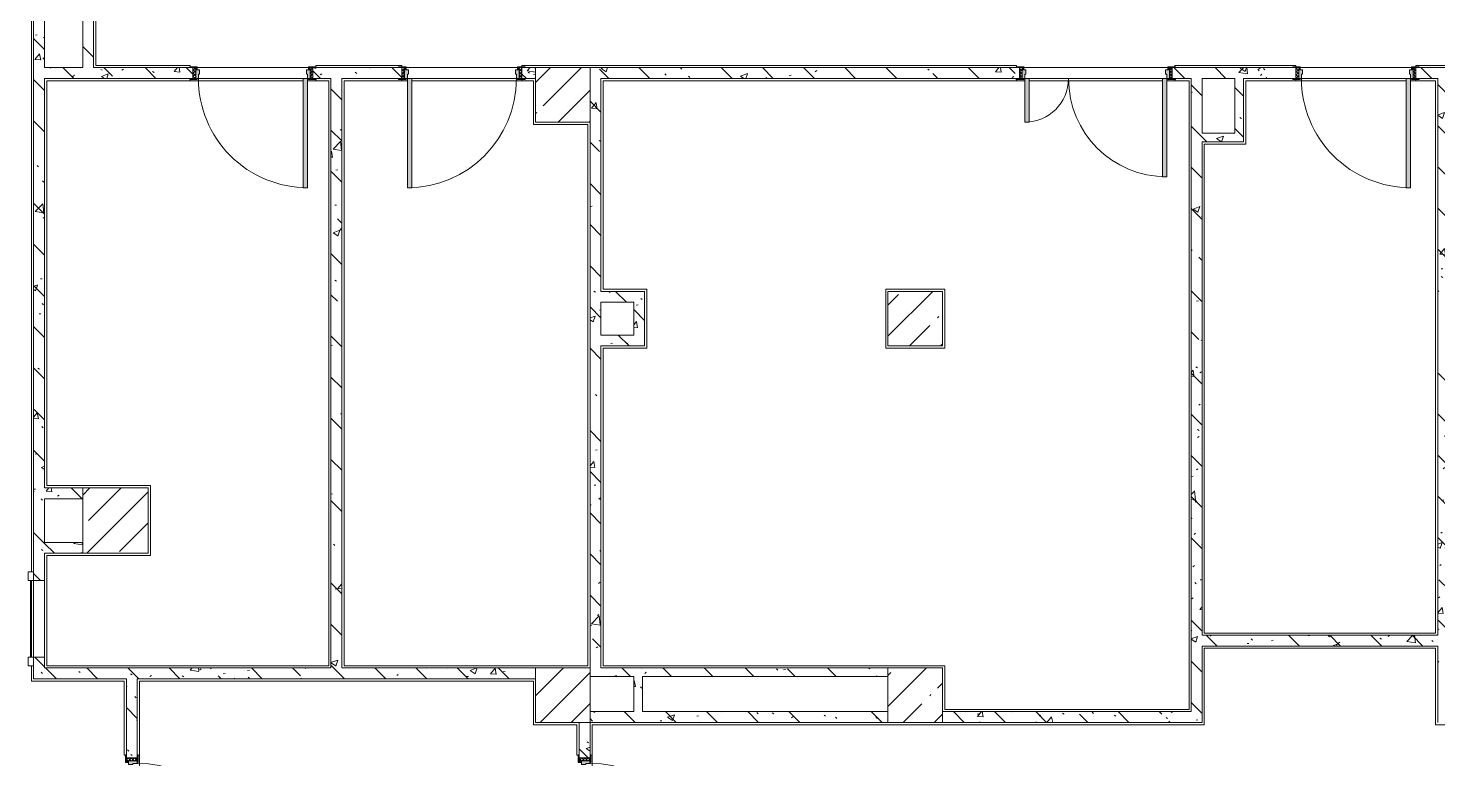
# Model space of a CAD drawing. Header units: millimetres. Extents: x 81425 to 274970, y -8553 to 29000.
# Drawn here: x 213620 to 226540, y 14818 to 21511 of the extents above; entities that cross this region are included whole.
import ezdxf

# ---------------------------------------------------------------- set-up
doc = ezdxf.new("R2010")
doc.units = ezdxf.units.MM
for name, color, linetype, lineweight, true_color in [('A-DOOR-5', 7, 'Continuous', 5, 0xe2e2e2), ('A-DOOR-6', 7, 'Continuous', 5, 0xaaaaaa), ('A-DOOR-FRAM-3', 7, 'Continuous', 5, 0xe2e2e2), ('A-DOOR-FRAM-4', 7, 'Continuous', 5, 0xaaaaaa), ('A-FLOR-2', 7, 'Continuous', 5, 0xaaaaaa), ('I-WALL-5', 7, 'Continuous', 5, 0x787878)]:
    doc.layers.add(name, color=color, linetype=linetype, lineweight=lineweight, true_color=true_color)
doc.layers.add('I-WALL-3', color=7, linetype='Continuous', lineweight=5)
doc.layers.add('S-COLS-1', color=7, linetype='Continuous', lineweight=5)
pattern_1 = [(135, (147960.1, 0), (-377.1708, -377.1708), [533.4, -88.9, 17.78, -88.9]), (135, (147960.1, 376.94), (-377.1708, -377.1708), []), (50, (147960.1, 0), (637.6445, -55.7866), [66.675, -733.425]), (355, (147960.1, 0), (-123.3494, 668.699), [53.34, -586.74]), (100.451, (148013.2, -4.65), (514.299, 612.908), [56.665, -623.315]), (46.184, (147960.1, 177.8), (948.7764, -147.15), [100.012, -1100.137]), (96.636, (148039.1, 165.5), (830.909, 865.997), [84.998, -934.973]), (351.184, (147960.1, 177.8), (830.918, 865.988), [80.01, -880.11]), (21, (148049, 133.35), (530.6506, -357.9283), [66.675, -733.425]), (326, (148049, 133.35), (216.308, 644.6585), [53.34, -586.74]), (71.451, (148093.2, 103.5), (746.9596, 286.7243), [56.665, -623.315]), (37.5, (147960.08, 0), (10.81053, 295.9426), [16.764, -562.864, 16.764, -578.866, -588.962]), (37.5, (147960.08, 0), (10.81053, 295.9426), [-1175.258, 16.764, -572.198]), (7.5, (147960.08, 0), (233.8692, 350.6318), [16.764, -322.834, 16.764, -549.529, -224.472]), (7.5, (147960.08, 0), (233.8692, 350.6318), [-905.891, 16.764, -207.708]), (327.5, (147761.83, 0), (474.5678, -20.0513), [16.764, -205.486, 16.764, -676.656, -920.115]), (327.5, (147761.83, 0), (474.5678, -20.0513), [-915.67, 16.764, -903.351]), (317.5, (147672.93, 0), (518.4522, 88.9934), [16.764, -272.161, 16.764, -443.738, -653.415]), (317.5, (147672.93, 0), (518.4522, 88.9934), [-749.427, 16.764, -636.651])]
pattern_2 = [(135, (1751.41, 114.685), (-14.14214, -14.14214), []), (225, (1751.41, 114.685), (14.14214, -14.14214), [])]
pattern_3 = [(45, (-371.384, 114.685), (-14.1421, 14.1421), []), (135, (-371.384, 114.685), (-14.1421, -14.1421), [])]

# ---------------------------------------------------------------- blocks, each defined once
blk = doc.blocks.new('BSC_Колонна _Прямоугольная - 600х600-V63-1_8_3_птичка')
at = {"layer": 'S-COLS-1'}
h = blk.add_hatch(dxfattribs=at)
h.set_pattern_fill('FP_90', color=256, style=0, pattern_type=2)
h.set_pattern_definition([(45, (-66460, -17000), (-285.1231, 285.1231), []), (45, (-66174.88, -17000), (-285.1231, 285.1231), [504.031, -100.806, 16.764, -84.042])])
h.paths.add_polyline_path([(288, -300), (300, -300), (300, 300), (-300, 300), (-300, -300)])
for p, q in [((300, 300), (-300, 300)), ((-300, 300), (-300, -300)), ((300, -300), (300, 300)), ((-300, -300), (300, -300))]:
    blk.add_line(p, q, dxfattribs=at)
blk = doc.blocks.new('110_Дверь_СКБ_2Ст - Д-10а_п__ СОШ_Дв_1450x2100h_Горячий цех 2-32185694-1_8_3_птичка')
at = {"layer": 'A-DOOR-5'}
for points in [[(-638, 950), (-638, 50), (-598, 50), (-598, 950)], [(622, 450), (622, 50), (662, 50), (662, 450)]]:
    blk.add_hatch(color=256, dxfattribs=at).paths.add_polyline_path(points)
h = blk.add_hatch(color=256, dxfattribs=at)
h.paths.add_polyline_path([(-663, 50), (-663, -30), (-628, -30), (-628, 10), (-638, 10), (-638, 50), (-648, 50)])
h.paths.add_polyline_path([(662, 50), (662, 10), (652, 10), (652, -30), (687, -30), (687, 50), (672, 50)])
at = {"layer": 'A-DOOR-6'}
h = blk.add_hatch(dxfattribs=at)
h.set_pattern_fill('FP_117', color=256, style=0, pattern_type=2)
h.set_pattern_definition([(135, (1601.41, 114.685), (-14.14214, -14.14214), []), (225, (1601.41, 114.685), (14.14214, -14.14214), [])])
h.paths.add_polyline_path([(712, 50), (687, 50), (687, -50), (712, -50)])
at = {"layer": 'A-DOOR-FRAM-3'}
for points in [[(-688, 58), (-718, 58), (-718, 50), (-648, 50), (-648, 58), (-667, 58)], [(742, 58), (672, 58), (672, 50), (742, 50)], [(-663, -50), (-718, -50), (-718, -58), (-648, -58), (-648, -50)], [(-663, -30), (-663, -50), (-648, -50), (-648, -30)], [(672, -30), (672, -50), (687, -50), (687, -30)], [(672, -50), (672, -58), (742, -58), (737, -50), (687, -50)]]:
    blk.add_hatch(color=256, dxfattribs=at).paths.add_polyline_path(points)
at = {"layer": 'A-DOOR-FRAM-4'}
h = blk.add_hatch(dxfattribs=at)
h.set_pattern_fill('FP_118', color=256, style=0, pattern_type=2)
h.set_pattern_definition([(45, (-521.384, 114.685), (-14.1421, 14.1421), []), (135, (-521.384, 114.685), (-14.1421, -14.1421), [])])
h.paths.add_polyline_path([(-688, 50), (-688, -50), (-663, -50), (-663, 50)])
at = {"layer": 'A-DOOR-6'}
for p, q in [((-638, 950), (-638, 50)), ((-598, 950), (-638, 950)), ((-598, 50), (-598, 950)), ((662, 450), (622, 450)), ((622, 450), (622, 50)), ((662, 50), (662, 450)), ((-638, 50), (-598, 50)), ((622, 50), (662, 50))]:
    blk.add_line(p, q, dxfattribs=at)
for centre, radius, start, end in [((-638, 50), 900, 0, 90), ((662, 50), 400, 90, 180)]:
    blk.add_arc(centre, radius, start, end, dxfattribs=at)
at = {"layer": 'A-DOOR-FRAM-4'}
for p, q in [((-648, 58), (-718, 58)), ((-718, 58), (-718, 50)), ((-718, 50), (-648, 50)), ((-663, 50), (-688, 50)), ((-688, 50), (-688, -50)), ((-638, 50), (-663, 50)), ((-663, 50), (-663, -30)), ((-663, -50), (-663, 50)), ((-648, 50), (-648, 58)), ((-638, 10), (-638, 50)), ((-628, 10), (-638, 10)), ((-628, -30), (-628, 10)), ((662, 10), (652, 10)), ((652, 10), (652, -30)), ((662, 50), (662, 10)), ((687, 50), (662, 50)), ((742, 58), (672, 58)), ((672, 58), (672, 50)), ((672, 50), (742, 50)), ((687, -30), (687, 50)), ((712, 50), (687, 50)), ((687, 50), (687, -50)), ((712, -50), (712, 50)), ((742, 50), (742, 58)), ((-648, -50), (-718, -50)), ((-718, -50), (-718, -58)), ((-718, -58), (-648, -58)), ((-688, -50), (-663, -50)), ((-663, -30), (-628, -30)), ((-648, -30), (-663, -30)), ((-663, -30), (-663, -50)), ((-663, -50), (-648, -50)), ((-648, -50), (-648, -30)), ((-648, -58), (-648, -50)), ((652, -30), (687, -30)), ((687, -30), (672, -30)), ((672, -30), (672, -50)), ((672, -50), (687, -50)), ((742, -50), (672, -50)), ((672, -50), (672, -58)), ((672, -58), (742, -58)), ((687, -50), (687, -30)), ((687, -50), (712, -50)), ((742, -58), (742, -50))]:
    blk.add_line(p, q, dxfattribs=at)
blk = doc.blocks.new('110_Дверь_СКБ_1Ст_Внутренняя1 - Д-11 1100x2100h_кладовые _все__ коридор _между помещениями блока столовой__ моечные _все_-32089444-1_8_3_птичка')
at = {"layer": 'A-DOOR-5'}
h = blk.add_hatch(color=256, dxfattribs=at)
h.paths.add_polyline_path([(502.5, -30), (537.5, -30), (537.5, 50), (512.5, 50), (512.5, 10), (502.5, 10), (502.5, -6)])
h.paths.add_polyline_path([(-477.5, -30), (-477.5, 10), (-487.5, 10), (-487.5, 50), (-512.5, 50), (-512.5, -30), (-487.5, -30)])
at = {"layer": 'A-DOOR-6'}
h = blk.add_hatch(dxfattribs=at)
h.set_pattern_fill('FP_97', color=256, style=0, pattern_type=2)
h.set_pattern_definition(pattern_2)
h.paths.add_polyline_path([(562.5, -50), (562.5, 50), (537.5, 50), (537.5, -50)])
at = {"layer": 'A-DOOR-FRAM-3'}
for points in [[(512.5, 50), (512.5, 1050), (472.5, 1050), (472.5, 50)], [(-512.5, 50), (-497.5, 50), (-497.5, 58), (-567.5, 58), (-567.5, 50), (-537.5, 50)], [(592.5, 50), (592.5, 58), (522.5, 58), (522.5, 50), (562.5, 50)], [(-567.5, -58), (-497.5, -58), (-497.5, -50), (-567.5, -50)], [(-497.5, -50), (-497.5, -30), (-512.5, -30), (-512.5, -50)], [(522.5, -50), (537.5, -50), (537.5, -30), (522.5, -30)], [(592.5, -58), (592.5, -50), (522.5, -50), (522.5, -58), (562.5, -58)]]:
    blk.add_hatch(color=256, dxfattribs=at).paths.add_polyline_path(points)
at = {"layer": 'A-DOOR-FRAM-4'}
h = blk.add_hatch(dxfattribs=at)
h.set_pattern_fill('FP_98', color=256, style=0, pattern_type=2)
h.set_pattern_definition(pattern_3)
h.paths.add_polyline_path([(-537.5, -50), (-512.5, -50), (-512.5, 50), (-537.5, 50)])
at = {"layer": 'A-DOOR-6'}
for p, q in [((512.5, 1050), (472.5, 1050)), ((472.5, 1050), (472.5, 50)), ((512.5, 50), (512.5, 1050)), ((472.5, 50), (512.5, 50))]:
    blk.add_line(p, q, dxfattribs=at)
blk.add_arc((512.5, 50), 1000, 90, 180, dxfattribs=at)
at = {"layer": 'A-DOOR-FRAM-4'}
for p, q in [((-497.5, 58), (-567.5, 58)), ((-567.5, 58), (-567.5, 50)), ((-567.5, 50), (-497.5, 50)), ((-512.5, 50), (-537.5, 50)), ((-537.5, 50), (-537.5, -50)), ((-487.5, 50), (-512.5, 50)), ((-512.5, 50), (-512.5, -30)), ((-512.5, -50), (-512.5, 50)), ((-497.5, 50), (-512.5, 50)), ((-512.5, 50), (-512.5, 49)), ((-512.5, 49), (-497.5, 49)), ((-497.5, 50), (-497.5, 58)), ((-497.5, 49), (-497.5, 50)), ((-487.5, 10), (-487.5, 50)), ((-477.5, 10), (-487.5, 10)), ((-477.5, -30), (-477.5, 10)), ((512.5, 10), (502.5, 10)), ((502.5, 10), (502.5, -30)), ((512.5, 50), (512.5, 10)), ((537.5, 50), (512.5, 50)), ((592.5, 58), (522.5, 58)), ((522.5, 58), (522.5, 50)), ((537.5, 50), (522.5, 50)), ((522.5, 50), (522.5, 49)), ((522.5, 50), (592.5, 50)), ((522.5, 49), (537.5, 49)), ((537.5, -30), (537.5, 50)), ((562.5, 50), (537.5, 50)), ((537.5, 50), (537.5, -50)), ((537.5, 49), (537.5, 50)), ((562.5, -50), (562.5, 50)), ((592.5, 50), (592.5, 58)), ((-497.5, -50), (-567.5, -50)), ((-567.5, -50), (-567.5, -58)), ((-567.5, -58), (-497.5, -58)), ((-537.5, -50), (-512.5, -50)), ((-512.5, -30), (-477.5, -30)), ((-497.5, -30), (-512.5, -30)), ((-512.5, -30), (-512.5, -50)), ((-512.5, -50), (-497.5, -50)), ((-497.5, -50), (-497.5, -30)), ((-497.5, -58), (-497.5, -50)), ((502.5, -30), (537.5, -30)), ((537.5, -30), (522.5, -30)), ((522.5, -30), (522.5, -50)), ((522.5, -50), (537.5, -50)), ((592.5, -50), (522.5, -50)), ((522.5, -50), (522.5, -58)), ((522.5, -58), (592.5, -58)), ((537.5, -50), (537.5, -30)), ((537.5, -50), (562.5, -50)), ((592.5, -58), (592.5, -50))]:
    blk.add_line(p, q, dxfattribs=at)
blk = doc.blocks.new('110_Дверь_СКБ_1Ст_Внутренняя1 - Д-11п 1100x2100h_кладовые _все__ коридор _между помещениями блока столовой__ моечные _все_ 2-V86-1_8_3_птичка')
at = {"layer": 'A-DOOR-5'}
h = blk.add_hatch(color=256, dxfattribs=at)
h.paths.add_polyline_path([(512.5, 50), (512.5, 10), (502.5, 10), (502.5, -30), (537.5, -30), (537.5, 50), (522.5, 50)])
h.paths.add_polyline_path([(-497.5, 50), (-512.5, 50), (-512.5, -30), (-477.5, -30), (-477.5, 10), (-487.5, 10), (-487.5, 50)])
at = {"layer": 'A-DOOR-6'}
h = blk.add_hatch(dxfattribs=at)
h.set_pattern_fill('FP_97', color=256, style=0, pattern_type=2)
h.set_pattern_definition(pattern_2)
h.paths.add_polyline_path([(537.5, 50), (537.5, -50), (562.5, -50), (562.5, 50)])
at = {"layer": 'A-DOOR-FRAM-3'}
for points in [[(-487.5, 1050), (-487.5, 50), (-447.5, 50), (-447.5, 1050)], [(-537.5, 58), (-567.5, 58), (-567.5, 50), (-497.5, 50), (-497.5, 58), (-517.5, 58)], [(592.5, 58), (522.5, 58), (522.5, 50), (592.5, 50)], [(-537.5, -50), (-567.5, -50), (-567.5, -58), (-497.5, -58), (-497.5, -50), (-513.9, -50)], [(-512.5, -30), (-512.5, -50), (-497.5, -50), (-497.5, -30)], [(537.5, -30), (522.5, -30), (522.5, -50), (537.5, -50)], [(562.5, -50), (522.5, -55.2), (522.5, -58), (592.5, -58), (592.5, -50)]]:
    blk.add_hatch(color=256, dxfattribs=at).paths.add_polyline_path(points)
at = {"layer": 'A-DOOR-FRAM-4'}
h = blk.add_hatch(dxfattribs=at)
h.set_pattern_fill('FP_98', color=256, style=0, pattern_type=2)
h.set_pattern_definition(pattern_3)
h.paths.add_polyline_path([(-512.5, 50), (-537.5, 50), (-537.5, -50), (-512.5, -48.8)])
at = {"layer": 'A-DOOR-6'}
for p, q in [((-487.5, 1050), (-487.5, 50)), ((-447.5, 1050), (-487.5, 1050)), ((-447.5, 50), (-447.5, 1050)), ((-487.5, 50), (-447.5, 50))]:
    blk.add_line(p, q, dxfattribs=at)
blk.add_arc((-487.5, 50), 1000, 360, 90, dxfattribs=at)
at = {"layer": 'A-DOOR-FRAM-4'}
for p, q in [((-497.5, 58), (-567.5, 58)), ((-567.5, 58), (-567.5, 50)), ((-567.5, 50), (-497.5, 50)), ((-512.5, 50), (-537.5, 50)), ((-537.5, 50), (-537.5, -50)), ((-487.5, 50), (-512.5, 50)), ((-512.5, 50), (-512.5, -30)), ((-512.5, -50), (-512.5, 50)), ((-497.5, 50), (-512.5, 50)), ((-512.5, 50), (-512.5, 49)), ((-512.5, 49), (-497.5, 49)), ((-497.5, 50), (-497.5, 58)), ((-497.5, 49), (-497.5, 50)), ((-487.5, 10), (-487.5, 50)), ((-477.5, 10), (-487.5, 10)), ((-477.5, -30), (-477.5, 10)), ((512.5, 10), (502.5, 10)), ((502.5, 10), (502.5, -30)), ((512.5, 50), (512.5, 10)), ((537.5, 50), (512.5, 50)), ((592.5, 58), (522.5, 58)), ((522.5, 58), (522.5, 50)), ((537.5, 50), (522.5, 50)), ((522.5, 50), (522.5, 49)), ((522.5, 50), (592.5, 50)), ((522.5, 49), (537.5, 49)), ((537.5, -30), (537.5, 50)), ((562.5, 50), (537.5, 50)), ((537.5, 50), (537.5, -50)), ((537.5, 49), (537.5, 50)), ((562.5, -50), (562.5, 50)), ((592.5, 50), (592.5, 58)), ((-497.5, -50), (-567.5, -50)), ((-567.5, -50), (-567.5, -58)), ((-567.5, -58), (-497.5, -58)), ((-537.5, -50), (-512.5, -50)), ((-512.5, -30), (-477.5, -30)), ((-497.5, -30), (-512.5, -30)), ((-512.5, -30), (-512.5, -50)), ((-512.5, -50), (-497.5, -50)), ((-497.5, -50), (-497.5, -30)), ((-497.5, -58), (-497.5, -50)), ((502.5, -30), (537.5, -30)), ((537.5, -30), (522.5, -30)), ((522.5, -30), (522.5, -50)), ((522.5, -50), (537.5, -50)), ((592.5, -50), (522.5, -50)), ((522.5, -50), (522.5, -58)), ((522.5, -58), (592.5, -58)), ((537.5, -50), (537.5, -30)), ((537.5, -50), (562.5, -50)), ((592.5, -58), (592.5, -50))]:
    blk.add_line(p, q, dxfattribs=at)
blk = doc.blocks.new('110_Дверь_СКБ_1Ст_Внутренняя1 - Д-11п 1100x2100h_кладовые _все__ коридор _между помещениями блока столовой__ моечные _все_ 2-V115-1_8_3_птичка')
at = {"layer": 'A-DOOR-5'}
h = blk.add_hatch(color=256, dxfattribs=at)
h.paths.add_polyline_path([(512.5, 50), (512.5, 10), (502.5, 10), (502.5, -30), (537.5, -30), (537.5, 50), (522.5, 50)])
h.paths.add_polyline_path([(-497.5, 50), (-512.5, 50), (-512.5, -30), (-477.5, -30), (-477.5, 10), (-487.5, 10), (-487.5, 50)])
at = {"layer": 'A-DOOR-6'}
h = blk.add_hatch(dxfattribs=at)
h.set_pattern_fill('FP_97', color=256, style=0, pattern_type=2)
h.set_pattern_definition(pattern_2)
h.paths.add_polyline_path([(537.5, 50), (537.5, -50), (562.5, -50), (558.5, 50)])
at = {"layer": 'A-DOOR-FRAM-3'}
for points in [[(-477.5, 1050), (-487.5, 1050), (-487.5, 50), (-447.5, 50), (-447.5, 1050)], [(-517.5, 58), (-567.5, 58), (-562.5, 50), (-497.5, 50), (-497.5, 58), (-512.5, 58)], [(592.5, 58), (522.5, 58), (522.5, 50), (592.5, 50)], [(-567.5, -50), (-562.5, -58), (-497.5, -58), (-497.5, -50), (-562.5, -50)], [(-512.5, -30), (-512.5, -50), (-497.5, -50), (-497.5, -30)], [(537.5, -30), (522.5, -30), (522.5, -50), (537.5, -50)], [(562.5, -50), (522.5, -50), (522.5, -58), (592.5, -58), (587.5, -50), (582.7, -50)]]:
    blk.add_hatch(color=256, dxfattribs=at).paths.add_polyline_path(points)
at = {"layer": 'A-DOOR-FRAM-4'}
h = blk.add_hatch(dxfattribs=at)
h.set_pattern_fill('FP_98', color=256, style=0, pattern_type=2)
h.set_pattern_definition(pattern_3)
h.paths.add_polyline_path([(-512.5, 50), (-537.5, 50), (-537.5, -50), (-512.5, -50)])
at = {"layer": 'A-DOOR-6'}
for p, q in [((-487.5, 1050), (-487.5, 50)), ((-447.5, 1050), (-487.5, 1050)), ((-447.5, 50), (-447.5, 1050)), ((-487.5, 50), (-447.5, 50))]:
    blk.add_line(p, q, dxfattribs=at)
blk.add_arc((-487.5, 50), 1000, 360, 90, dxfattribs=at)
at = {"layer": 'A-DOOR-FRAM-4'}
for p, q in [((-497.5, 58), (-567.5, 58)), ((-567.5, 58), (-567.5, 50)), ((-567.5, 50), (-497.5, 50)), ((-512.5, 50), (-537.5, 50)), ((-537.5, 50), (-537.5, -50)), ((-487.5, 50), (-512.5, 50)), ((-512.5, 50), (-512.5, -30)), ((-512.5, -50), (-512.5, 50)), ((-497.5, 50), (-512.5, 50)), ((-512.5, 50), (-512.5, 49)), ((-512.5, 49), (-497.5, 49)), ((-497.5, 50), (-497.5, 58)), ((-497.5, 49), (-497.5, 50)), ((-487.5, 10), (-487.5, 50)), ((-477.5, 10), (-487.5, 10)), ((-477.5, -30), (-477.5, 10)), ((512.5, 10), (502.5, 10)), ((502.5, 10), (502.5, -30)), ((512.5, 50), (512.5, 10)), ((537.5, 50), (512.5, 50)), ((592.5, 58), (522.5, 58)), ((522.5, 58), (522.5, 50)), ((537.5, 50), (522.5, 50)), ((522.5, 50), (522.5, 49)), ((522.5, 50), (592.5, 50)), ((522.5, 49), (537.5, 49)), ((537.5, -30), (537.5, 50)), ((562.5, 50), (537.5, 50)), ((537.5, 50), (537.5, -50)), ((537.5, 49), (537.5, 50)), ((562.5, -50), (562.5, 50)), ((592.5, 50), (592.5, 58)), ((-497.5, -50), (-567.5, -50)), ((-567.5, -50), (-567.5, -58)), ((-567.5, -58), (-497.5, -58)), ((-537.5, -50), (-512.5, -50)), ((-512.5, -30), (-477.5, -30)), ((-497.5, -30), (-512.5, -30)), ((-512.5, -30), (-512.5, -50)), ((-512.5, -50), (-497.5, -50)), ((-497.5, -50), (-497.5, -30)), ((-497.5, -58), (-497.5, -50)), ((502.5, -30), (537.5, -30)), ((537.5, -30), (522.5, -30)), ((522.5, -30), (522.5, -50)), ((522.5, -50), (537.5, -50)), ((592.5, -50), (522.5, -50)), ((522.5, -50), (522.5, -58)), ((522.5, -58), (592.5, -58)), ((537.5, -50), (537.5, -30)), ((537.5, -50), (562.5, -50)), ((592.5, -58), (592.5, -50))]:
    blk.add_line(p, q, dxfattribs=at)
blk = doc.blocks.new('BSC_Колонна _Прямоугольная - 500х500-V123-1_8_3_птичка')
at = {"layer": 'S-COLS-1'}
h = blk.add_hatch(dxfattribs=at)
h.set_pattern_fill('FP_143', color=256, style=0, pattern_type=2)
h.set_pattern_definition([(45, (-70560, -15400), (-285.1231, 285.1231), []), (45, (-70274.88, -15400), (-285.1231, 285.1231), [504.031, -100.806, 16.764, -84.042])])
h.paths.add_polyline_path([(-250, -250), (250, -250), (250, 250), (-250, 250), (-250, 130)])
for p, q in [((250, 250), (-250, 250)), ((-250, 250), (-250, -250)), ((250, -250), (250, 250)), ((-250, -250), (250, -250))]:
    blk.add_line(p, q, dxfattribs=at)
blk = doc.blocks.new('BSC_Колонна _Прямоугольная - 500х500-V124-1_8_3_птичка')
at = {"layer": 'S-COLS-1'}
h = blk.add_hatch(dxfattribs=at)
h.set_pattern_fill('FP_144', color=256, style=0, pattern_type=2)
h.set_pattern_definition([(45, (-73790, -15400), (-285.1231, 285.1231), []), (45, (-73504.88, -15400), (-285.1231, 285.1231), [504.031, -100.806, 16.764, -84.042])])
h.paths.add_polyline_path([(250, -250), (250, 250), (-250, 250), (-250, -250)])
for p, q in [((250, 250), (-250, 250)), ((-250, 250), (-250, -250)), ((250, -250), (250, 250)), ((-250, -250), (250, -250))]:
    blk.add_line(p, q, dxfattribs=at)
blk = doc.blocks.new('BSC_Колонна _Прямоугольная - 500х500-V140-1_8_3_птичка')
at = {"layer": 'S-COLS-1'}
h = blk.add_hatch(dxfattribs=at)
h.set_pattern_fill('FP_157', color=256, style=0, pattern_type=2)
h.set_pattern_definition([(45, (-70560, -20900), (-285.1231, 285.1231), []), (45, (-70274.88, -20900), (-285.1231, 285.1231), [504.031, -100.806, 16.764, -84.042])])
h.paths.add_polyline_path([(-250, -250), (250, -250), (250, 250), (-250, 250), (-250, 130)])
for p, q in [((250, 250), (-250, 250)), ((-250, 250), (-250, -250)), ((250, -250), (250, 250)), ((-250, -250), (250, -250))]:
    blk.add_line(p, q, dxfattribs=at)
blk = doc.blocks.new('BSC_Колонна _Прямоугольная - 500х500-V142-1_8_3_птичка')
at = {"layer": 'S-COLS-1'}
h = blk.add_hatch(dxfattribs=at)
h.set_pattern_fill('FP_158', color=256, style=0, pattern_type=2)
h.set_pattern_definition([(45, (-73790, -18850), (-285.1231, 285.1231), []), (45, (-73504.88, -18850), (-285.1231, 285.1231), [504.031, -100.806, 16.764, -84.042])])
h.paths.add_polyline_path([(250, -250), (247, 250), (-250, 250), (-250, -250)])
for p, q in [((250, 250), (-250, 250)), ((-250, 250), (-250, -250)), ((250, -250), (250, 250)), ((-250, -250), (250, -250))]:
    blk.add_line(p, q, dxfattribs=at)
blk = doc.blocks.new('Штора противопожарная_Рен - ШТ_700х700-22567375-1_8_3_птичка')
at = {"layer": 'A-DOOR-6'}
for p, q in [((-430, 100), (-350, 100)), ((-430, 50), (-430, 100)), ((-350, 50), (-430, 50)), ((-350, 100), (-350, 50)), ((-350, 78), (350, 78)), ((-350, 73), (-350, 78)), ((350, 73), (-350, 73)), ((350, 100), (430, 100)), ((350, 50), (350, 100)), ((350, 78), (350, 73)), ((430, 50), (350, 50)), ((430, 100), (430, 50))]:
    blk.add_line(p, q, dxfattribs=at)
blk = doc.blocks.new('110_Дверь_СКБ_1Ст_Внутренняя1 - Д-12 EIW 1100x2100h_кладовые _все__ коридор _между помещениями блока столовой__ моечные _все_-32933558-1_8_3_птичка')
at = {"layer": 'A-DOOR-5'}
h = blk.add_hatch(color=256, dxfattribs=at)
h.paths.add_polyline_path([(537.5, -30), (537.5, 50), (512.5, 50), (512.5, 10), (502.5, 10), (502.5, -30), (512.5, -30)])
h.paths.add_polyline_path([(-477.5, -6), (-477.5, 10), (-487.5, 10), (-487.5, 50), (-512.5, 50), (-512.5, -30), (-477.5, -30)])
at = {"layer": 'A-DOOR-6'}
h = blk.add_hatch(dxfattribs=at)
h.set_pattern_fill('FP_97', color=256, style=0, pattern_type=2)
h.set_pattern_definition(pattern_2)
h.paths.add_polyline_path([(562.5, 50), (537.5, 50), (537.5, -50), (562.5, -50)])
at = {"layer": 'A-DOOR-FRAM-3'}
for points in [[(512.5, 863.5), (512.5, 1050), (472.5, 1050), (472.5, 50), (512.5, 50), (512.5, 685.8)], [(-497.5, 58), (-567.5, 58), (-562.5, 50), (-497.5, 50)], [(592.5, 58), (522.5, 58), (522.5, 50), (592.5, 50)], [(-497.5, -58), (-497.5, -50), (-567.5, -50), (-562.5, -58), (-512.5, -58)], [(-497.5, -30), (-512.5, -30), (-512.5, -50), (-497.5, -50)], [(537.5, -30), (522.5, -30), (522.5, -50), (537.5, -50)], [(592.5, -58), (587.5, -50), (522.5, -50), (522.5, -58), (587.5, -58)]]:
    blk.add_hatch(color=256, dxfattribs=at).paths.add_polyline_path(points)
at = {"layer": 'A-DOOR-FRAM-4'}
h = blk.add_hatch(dxfattribs=at)
h.set_pattern_fill('FP_98', color=256, style=0, pattern_type=2)
h.set_pattern_definition(pattern_3)
h.paths.add_polyline_path([(-512.5, 50), (-537.5, 50), (-537.5, -50), (-512.5, -50)])
at = {"layer": 'A-DOOR-6'}
for p, q in [((512.5, 1050), (472.5, 1050)), ((472.5, 1050), (472.5, 50)), ((512.5, 50), (512.5, 1050)), ((472.5, 50), (512.5, 50))]:
    blk.add_line(p, q, dxfattribs=at)
blk.add_arc((512.5, 50), 1000, 90, 180, dxfattribs=at)
at = {"layer": 'A-DOOR-FRAM-4'}
for p, q in [((-497.5, 58), (-567.5, 58)), ((-567.5, 58), (-567.5, 50)), ((-567.5, 50), (-497.5, 50)), ((-512.5, 50), (-537.5, 50)), ((-537.5, 50), (-537.5, -50)), ((-487.5, 50), (-512.5, 50)), ((-512.5, 50), (-512.5, -30)), ((-512.5, -50), (-512.5, 50)), ((-497.5, 50), (-512.5, 50)), ((-512.5, 50), (-512.5, 49)), ((-512.5, 49), (-497.5, 49)), ((-497.5, 50), (-497.5, 58)), ((-497.5, 49), (-497.5, 50)), ((-487.5, 10), (-487.5, 50)), ((-477.5, 10), (-487.5, 10)), ((-477.5, -30), (-477.5, 10)), ((512.5, 10), (502.5, 10)), ((502.5, 10), (502.5, -30)), ((512.5, 50), (512.5, 10)), ((537.5, 50), (512.5, 50)), ((592.5, 58), (522.5, 58)), ((522.5, 58), (522.5, 50)), ((537.5, 50), (522.5, 50)), ((522.5, 50), (522.5, 49)), ((522.5, 50), (592.5, 50)), ((522.5, 49), (537.5, 49)), ((537.5, -30), (537.5, 50)), ((562.5, 50), (537.5, 50)), ((537.5, 50), (537.5, -50)), ((537.5, 49), (537.5, 50)), ((562.5, -50), (562.5, 50)), ((592.5, 50), (592.5, 58)), ((-497.5, -50), (-567.5, -50)), ((-567.5, -50), (-567.5, -58)), ((-567.5, -58), (-497.5, -58)), ((-537.5, -50), (-512.5, -50)), ((-512.5, -30), (-477.5, -30)), ((-497.5, -30), (-512.5, -30)), ((-512.5, -30), (-512.5, -50)), ((-512.5, -50), (-497.5, -50)), ((-497.5, -50), (-497.5, -30)), ((-497.5, -58), (-497.5, -50)), ((502.5, -30), (537.5, -30)), ((537.5, -30), (522.5, -30)), ((522.5, -30), (522.5, -50)), ((522.5, -50), (537.5, -50)), ((592.5, -50), (522.5, -50)), ((522.5, -50), (522.5, -58)), ((522.5, -58), (592.5, -58)), ((537.5, -50), (537.5, -30)), ((537.5, -50), (562.5, -50)), ((592.5, -58), (592.5, -50))]:
    blk.add_line(p, q, dxfattribs=at)
blk = doc.blocks.new('110_Дверь_СКБ_1Ст_Внутренняя1 - Д-11 1100x2100h_кладовые _все__ коридор _между помещениями блока столовой__ моечные _все_-V189-1_8_3_птичка')
at = {"layer": 'A-DOOR-5'}
h = blk.add_hatch(color=256, dxfattribs=at)
h.paths.add_polyline_path([(537, 50), (512, 50), (512, 10), (502, 10), (502, -30), (537, -30)])
h.paths.add_polyline_path([(-498, 50), (-513, 50), (-513, -30), (-478, -30), (-478, 10), (-488, 10), (-488, 50)])
at = {"layer": 'A-DOOR-6'}
h = blk.add_hatch(dxfattribs=at)
h.set_pattern_fill('FP_97', color=256, style=0, pattern_type=2)
h.set_pattern_definition(pattern_2)
h.paths.add_polyline_path([(537, 50), (537, -50), (562, -50), (562, 50)])
at = {"layer": 'A-DOOR-FRAM-3'}
for points in [[(512, 1050), (472, 1050), (472, 50), (512, 50), (512, 908)], [(-538, 58), (-568, 58), (-562, 50), (-498, 50), (-498, 58), (-535, 58)], [(537, 58), (522, 58), (522, 50), (592, 50), (592, 58), (543, 58)], [(-498, -50), (-568, -50), (-562, -58), (-498, -56)], [(-498, -30), (-513, -30), (-513, -50), (-498, -50)], [(522, -30), (522, -50), (537, -50), (537, -30)], [(562, -50), (522, -50), (522, -58), (592, -58), (592, -50)]]:
    blk.add_hatch(color=256, dxfattribs=at).paths.add_polyline_path(points)
at = {"layer": 'A-DOOR-FRAM-4'}
h = blk.add_hatch(dxfattribs=at)
h.set_pattern_fill('FP_98', color=256, style=0, pattern_type=2)
h.set_pattern_definition(pattern_3)
h.paths.add_polyline_path([(-513, 50), (-538, 50), (-537, -50), (-513, -50)])
at = {"layer": 'A-DOOR-6'}
for p, q in [((472, 1050), (472, 50)), ((512, 1050), (472, 1050)), ((512, 50), (512, 1050)), ((472, 50), (512, 50))]:
    blk.add_line(p, q, dxfattribs=at)
blk.add_arc((512, 50), 1000, 90, 180, dxfattribs=at)
at = {"layer": 'A-DOOR-FRAM-4'}
for p, q in [((-498, 58), (-568, 58)), ((-568, 58), (-568, 50)), ((-568, 50), (-498, 50)), ((-513, 50), (-538, 50)), ((-538, 50), (-538, -50)), ((-488, 50), (-513, 50)), ((-513, 50), (-513, -30)), ((-513, -50), (-513, 50)), ((-498, 50), (-513, 50)), ((-513, 50), (-513, 49)), ((-513, 49), (-498, 49)), ((-498, 50), (-498, 58)), ((-498, 49), (-498, 50)), ((-488, 10), (-488, 50)), ((-478, 10), (-488, 10)), ((-478, -30), (-478, 10)), ((512, 10), (502, 10)), ((502, 10), (502, -30)), ((512, 50), (512, 10)), ((537, 50), (512, 50)), ((592, 58), (522, 58)), ((522, 58), (522, 50)), ((537, 50), (522, 50)), ((522, 50), (522, 49)), ((522, 50), (592, 50)), ((522, 49), (537, 49)), ((537, -30), (537, 50)), ((562, 50), (537, 50)), ((537, 50), (537, -50)), ((537, 49), (537, 50)), ((562, -50), (562, 50)), ((592, 50), (592, 58)), ((-498, -50), (-568, -50)), ((-568, -50), (-568, -58)), ((-568, -58), (-498, -58)), ((-538, -50), (-513, -50)), ((-513, -30), (-478, -30)), ((-498, -30), (-513, -30)), ((-513, -30), (-513, -50)), ((-513, -50), (-498, -50)), ((-498, -50), (-498, -30)), ((-498, -58), (-498, -50)), ((502, -30), (537, -30)), ((537, -30), (522, -30)), ((522, -30), (522, -50)), ((522, -50), (537, -50)), ((592, -50), (522, -50)), ((522, -50), (522, -58)), ((522, -58), (592, -58)), ((537, -50), (537, -30)), ((537, -50), (562, -50)), ((592, -58), (592, -50))]:
    blk.add_line(p, q, dxfattribs=at)

msp = doc.modelspace()

# ---------------------------------------------------------------- hatches: boundary and pattern name
at = {"layer": 'I-WALL-5'}
h = msp.add_hatch(dxfattribs=at)
h.set_pattern_fill('FP_92', color=256, style=0, pattern_type=2)
h.set_pattern_definition(pattern_1)
h.paths.add_polyline_path([(213680.7, 15550), (213770.1, 15550), (213770.1, 15750), (213670.1, 15750), (213670.1, 15550)])
h.paths.add_polyline_path([(213670.1, 16450), (213770.1, 16450), (213770.1, 22800), (213670.1, 22800), (213670.1, 16530)])
h = msp.add_hatch(dxfattribs=at)
h.set_pattern_fill('FP_92', color=256, style=0, pattern_type=2)
h.set_pattern_definition(pattern_1)
h.paths.add_polyline_path([(214220.1, 21150), (214220.1, 22700), (214120.1, 22700), (214120.1, 21150)])
h = msp.add_hatch(dxfattribs=at)
h.set_pattern_fill('FP_92', color=256, style=0, pattern_type=2)
h.set_pattern_definition(pattern_1)
h.paths.add_polyline_path([(214740.1, 21050), (215130.1, 21050), (215130.1, 21150), (213770.1, 21150), (213770.1, 21050), (214240.1, 21050)])
h = msp.add_hatch(dxfattribs=at)
h.set_pattern_fill('FP_92', color=256, style=0, pattern_type=2)
h.set_pattern_definition(pattern_1)
h.paths.add_polyline_path([(217015.1, 21050), (217045.1, 21050), (217045.1, 21150), (216230.1, 21150), (216230.1, 21050), (216515.1, 21050)])
h.paths.add_polyline_path([(225239.9, 21050), (225239.9, 21150), (224104.9, 21150), (224104.9, 21050), (225209.9, 21050)])
h.paths.add_polyline_path([(226519.9, 21050), (226539.9, 21050), (226539.9, 21150), (226339.9, 21150), (226339.9, 21050), (226421.7, 21050)])
h.paths.add_polyline_path([(218770.1, 21050), (222704.9, 21050), (222704.9, 21150), (218770.1, 21150), (218770.1, 21063.8)])
h.paths.add_polyline_path([(218270.1, 21050), (218270.1, 21150), (218145.1, 21150), (218145.1, 21050), (218250.1, 21050)])
h = msp.add_hatch(dxfattribs=at)
h.set_pattern_fill('FP_92', color=256, style=0, pattern_type=2)
h.set_pattern_definition(pattern_1)
h.paths.add_polyline_path([(226539.9, 15150), (226540.1, 15150.8), (226540.1, 15650), (226639.9, 15650), (226639.9, 18600), (226540.1, 18600), (226540.1, 19100), (226639.9, 19100), (226639.9, 21150), (226539.9, 21150), (226539.9, 15325.4)])
h = msp.add_hatch(dxfattribs=at)
h.set_pattern_fill('FP_92', color=256, style=0, pattern_type=2)
h.set_pattern_definition(pattern_1)
h.paths.add_polyline_path([(216495.1, 15650), (216495.1, 21050), (216395.1, 21050), (216395.1, 15650), (216407.5, 15650)])
h = msp.add_hatch(dxfattribs=at)
h.set_pattern_fill('FP_92', color=256, style=0, pattern_type=2)
h.set_pattern_definition(pattern_1)
h.paths.add_polyline_path([(218870.1, 15570), (218870.1, 21050), (218770.1, 21050), (218770.1, 15570), (218790.1, 15570)])
h = msp.add_hatch(dxfattribs=at)
h.set_pattern_fill('FP_92', color=256, style=0, pattern_type=2)
h.set_pattern_definition(pattern_1)
h.paths.add_polyline_path([(224379.9, 15150), (224379.9, 21050), (224279.9, 21047.1), (224279.9, 15150)])
h = msp.add_hatch(dxfattribs=at)
h.set_pattern_fill('FP_92', color=256, style=0, pattern_type=2)
h.set_pattern_definition(pattern_1)
h.paths.add_polyline_path([(224679.6, 20550), (224759.6, 20550), (224759.6, 21050), (224679.6, 21050), (224679.6, 21030)])
h = msp.add_hatch(dxfattribs=at)
h.set_pattern_fill('FP_92', color=256, style=0, pattern_type=2)
h.set_pattern_definition(pattern_1)
h.paths.add_polyline_path([(224759.6, 20470), (224759.6, 20550), (224379.9, 20550), (224379.9, 20470), (224679.6, 20470)])
h = msp.add_hatch(dxfattribs=at)
h.set_pattern_fill('FP_92', color=256, style=0, pattern_type=2)
h.set_pattern_definition(pattern_1)
h.paths.add_polyline_path([(219170.1, 19000), (219170.1, 19100), (218870.1, 19100), (218875.2, 19000), (218890.1, 19000)])
h = msp.add_hatch(dxfattribs=at)
h.set_pattern_fill('FP_92', color=256, style=0, pattern_type=2)
h.set_pattern_definition(pattern_1)
h.paths.add_polyline_path([(219270.1, 18700), (219270.1, 19100), (219170.1, 19100), (219170.1, 18700)])
h = msp.add_hatch(dxfattribs=at)
h.set_pattern_fill('FP_92', color=256, style=0, pattern_type=2)
h.set_pattern_definition(pattern_1)
h.paths.add_polyline_path([(219270.1, 18600), (219270.1, 18700), (218870.1, 18700), (218874.3, 18600), (218890.1, 18600)])
h = msp.add_hatch(dxfattribs=at)
h.set_pattern_fill('FP_92', color=256, style=0, pattern_type=2)
h.set_pattern_definition(pattern_1)
h.paths.add_polyline_path([(213770.1, 17200), (214120.1, 17200), (214120.1, 17300), (213770.1, 17300), (213770.1, 17290)])
h = msp.add_hatch(dxfattribs=at)
h.set_pattern_fill('FP_92', color=256, style=0, pattern_type=2)
h.set_pattern_definition(pattern_1)
h.paths.add_polyline_path([(214120.1, 16700), (214120.1, 16800), (213770.1, 16800), (213770.1, 16700), (213790.1, 16700)])
h = msp.add_hatch(dxfattribs=at)
h.set_pattern_fill('FP_92', color=256, style=0, pattern_type=2)
h.set_pattern_definition(pattern_1)
h.paths.add_polyline_path([(226537.5, 15850), (226539.9, 15850), (226539.9, 15950), (224379.9, 15950), (224379.9, 15850), (226520.1, 15850)])
h = msp.add_hatch(dxfattribs=at)
h.set_pattern_fill('FP_92', color=256, style=0, pattern_type=2)
h.set_pattern_definition(pattern_1)
h.paths.add_polyline_path([(213770.1, 15550), (216495.1, 15550), (216495.1, 15650), (213770.1, 15650), (213770.1, 15593.2)])
h = msp.add_hatch(dxfattribs=at)
h.set_pattern_fill('FP_92', color=256, style=0, pattern_type=2)
h.set_pattern_definition(pattern_1)
h.paths.add_polyline_path([(216495.1, 15550), (218270.1, 15550), (218270.1, 15650), (216495.1, 15650), (216495.1, 15593.2)])
h = msp.add_hatch(dxfattribs=at)
h.set_pattern_fill('FP_92', color=256, style=0, pattern_type=2)
h.set_pattern_definition(pattern_1)
h.paths.add_polyline_path([(219362.4, 15570), (221500.1, 15570), (221500.1, 15650), (218870.1, 15650), (218870.1, 15570), (219309, 15570)])
h = msp.add_hatch(dxfattribs=at)
h.set_pattern_fill('FP_92', color=256, style=0, pattern_type=2)
h.set_pattern_definition(pattern_1)
h.paths.add_polyline_path([(214620.1, 13600), (214620.1, 13725), (214520.1, 13725), (214520.1, 13600)])
h.paths.add_polyline_path([(214520.1, 14825), (214620.1, 14825), (214620.1, 15550), (214520.1, 15550), (214520.1, 14850)])
h = msp.add_hatch(dxfattribs=at)
h.set_pattern_fill('FP_92', color=256, style=0, pattern_type=2)
h.set_pattern_definition(pattern_1)
h.paths.add_polyline_path([(219170.1, 15250), (219250.1, 15250), (219250.1, 15570), (219170.1, 15567.2), (219170.1, 15428.6)])
h = msp.add_hatch(dxfattribs=at)
h.set_pattern_fill('FP_92', color=256, style=0, pattern_type=2)
h.set_pattern_definition(pattern_1)
h.paths.add_polyline_path([(224259.9, 15150), (224279.9, 15150), (224279.9, 15250), (222000.1, 15250), (222000.1, 15150), (223123.8, 15150)])
h.paths.add_polyline_path([(218790.1, 15150), (221500.1, 15150), (221500.1, 15250), (218770.1, 15250), (218770.1, 15150)])
h = msp.add_hatch(dxfattribs=at)
h.set_pattern_fill('FP_92', color=256, style=0, pattern_type=2)
h.set_pattern_definition(pattern_1)
h.paths.add_polyline_path([(218715.8, 13600), (218770.1, 13600), (218770.1, 13725), (218670.1, 13725), (218670.1, 13600), (218690.1, 13600)])
h.paths.add_polyline_path([(218770.1, 14825), (218770.1, 15150), (218670.1, 15150), (218670.1, 14825)])

# ---------------------------------------------------------------- linework, layer by layer
at = {"layer": 'A-FLOR-2'}
for p, q in [((213650.1, 16530), (213650.1, 22820)), ((214240.1, 22680), (214240.1, 21170)), ((214240.1, 21170), (215105.1, 21170)), ((215105.1, 21170), (215105.1, 21158)), ((216255.1, 21158), (216255.1, 21170)), ((216255.1, 21170), (217045.1, 21170)), ((217045.1, 21170), (217045.1, 21158)), ((218145.1, 21158), (218145.1, 21170)), ((218145.1, 21170), (222679.9, 21170)), ((222679.9, 21170), (222679.9, 21158)), ((224128.9, 21158), (224128.9, 21170)), ((224128.9, 21170), (225239.9, 21170)), ((225239.9, 21170), (225239.9, 21158)), ((226339.9, 21158), (226339.9, 21170)), ((226339.9, 21170), (226659.9, 21170)), ((216140.1, 21030), (213790.1, 21030)), ((213790.1, 21030), (213790.1, 17320)), ((215105.1, 21042), (215105.1, 21030)), ((216375.1, 21030), (216180.1, 21030)), ((216255.1, 21030), (216255.1, 21042)), ((216375.1, 15670), (216375.1, 21030)), ((217095.1, 21030), (216515.1, 21030)), ((216515.1, 21030), (216515.1, 15670)), ((217045.1, 21042), (217045.1, 21030)), ((218250.1, 21030), (217135.1, 21030)), ((218145.1, 21030), (218145.1, 21042)), ((218250.1, 20630), (218250.1, 21030)), ((222754.9, 21030), (218890.1, 21030)), ((218890.1, 21030), (218890.1, 19120)), ((222679.9, 21042), (222679.9, 21030)), ((222794.9, 21030), (224014.9, 21030)), ((224259.9, 21030), (224054.9, 21030)), ((224128.9, 21030), (224128.9, 21042)), ((224259.9, 15270), (224259.9, 21030)), ((226249.9, 21030), (224779.6, 21030)), ((224779.6, 21030), (224779.6, 20450)), ((225239.9, 21042), (225239.9, 21030)), ((226519.9, 21030), (226289.9, 21030)), ((226339.9, 21030), (226339.9, 21042)), ((226519.9, 15970), (226519.9, 21030)), ((218750.1, 20630), (218250.1, 20630)), ((218750.1, 15670), (218750.1, 20630)), ((224779.6, 20450), (224399.9, 20450)), ((224399.9, 20450), (224399.9, 15970)), ((218890.1, 19120), (219290.1, 19120)), ((219290.1, 19120), (219290.1, 18580)), ((221480.1, 18580), (221480.1, 19120)), ((221480.1, 19120), (222020.1, 19120)), ((222020.1, 19120), (222020.1, 18580)), ((219290.1, 18580), (218890.1, 18580)), ((218890.1, 18580), (218890.1, 15670)), ((222020.1, 18580), (221480.1, 18580)), ((213790.1, 17320), (214740.1, 17320)), ((214740.1, 17320), (214740.1, 16680)), ((214740.1, 16680), (213790.1, 16680)), ((213790.1, 16680), (213790.1, 15670)), ((213650.1, 15750), (213650.1, 16450)), ((224399.9, 15970), (226519.9, 15970)), ((226520.1, 15830), (224399.9, 15830)), ((224399.9, 15830), (224399.9, 15130)), ((226520.1, 15130), (226520.1, 15830)), ((213650.1, 15530), (213650.1, 15670)), ((213790.1, 15670), (216375.1, 15670)), ((216515.1, 15670), (218750.1, 15670)), ((218890.1, 15670), (222020.1, 15670)), ((222020.1, 15670), (222020.1, 15270)), ((214500.1, 15530), (213650.1, 15530)), ((214500.1, 14850), (214500.1, 15530)), ((218250.1, 15530), (214640.1, 15530)), ((214640.1, 15530), (214640.1, 13815)), ((218250.1, 15130), (218250.1, 15530)), ((222020.1, 15270), (224259.9, 15270)), ((218650.1, 15130), (218250.1, 15130)), ((218650.1, 14850), (218650.1, 15130)), ((224399.9, 15130), (218790.1, 15130)), ((218790.1, 15130), (218790.1, 13815)), ((227060.1, 15130), (226520.1, 15130)), ((214512.1, 14850), (214500.1, 14850)), ((214640.1, 14850), (214628.1, 14850)), ((218662.1, 14850), (218650.1, 14850)), ((218790.1, 14850), (218778.1, 14850))]:
    msp.add_line(p, q, dxfattribs=at)
at = {"layer": 'I-WALL-3'}
for p, q in [((213670.1, 22800), (213670.1, 16530)), ((214120.1, 22800), (214120.1, 21150)), ((213770.1, 21150), (213770.1, 22700)), ((214220.1, 21150), (214220.1, 22700)), ((214120.1, 21150), (213770.1, 21150)), ((215100.1, 21150), (214220.1, 21150)), ((215170.1, 21150), (216190.1, 21150)), ((217015.1, 21150), (216260.1, 21150)), ((217085.1, 21150), (218105.1, 21150)), ((218270.1, 21150), (218175.1, 21150)), ((222674.9, 21150), (218770.1, 21150)), ((222744.9, 21150), (224064.9, 21150)), ((225209.9, 21150), (224134.9, 21150)), ((225279.9, 21150), (226299.9, 21150)), ((226639.9, 21150), (226369.9, 21150)), ((213770.1, 17300), (213770.1, 21050)), ((213770.1, 21050), (215100.1, 21050)), ((216140.1, 21050), (215180.1, 21050)), ((216260.1, 21050), (216395.1, 21050)), ((216395.1, 21050), (216395.1, 15650)), ((216495.1, 15650), (216495.1, 21050)), ((216495.1, 21050), (217015.1, 21050)), ((218095.1, 21050), (217135.1, 21050)), ((218175.1, 21050), (218270.1, 21050)), ((218870.1, 19100), (218870.1, 21050)), ((218870.1, 21050), (222674.9, 21050)), ((224014.9, 21050), (222794.9, 21050)), ((224134.9, 21050), (224279.9, 21050)), ((224279.9, 21050), (224279.9, 15250)), ((224379.9, 20550), (224379.9, 21050)), ((224379.9, 21050), (224679.6, 21050)), ((224679.6, 21050), (224679.6, 20550)), ((224759.6, 21050), (225209.9, 21050)), ((224759.6, 20470), (224759.6, 21050)), ((226249.9, 21050), (225289.9, 21050)), ((226369.9, 21050), (226539.9, 21050)), ((226539.9, 21050), (226539.9, 15950)), ((218770.1, 20650), (218770.1, 15650)), ((224679.6, 20550), (224379.9, 20550)), ((224379.9, 15950), (224379.9, 20470)), ((224379.9, 20470), (224759.6, 20470)), ((219270.1, 19100), (218870.1, 19100)), ((218870.1, 18700), (218870.1, 19000)), ((218870.1, 19000), (219170.1, 19000)), ((219170.1, 19000), (219170.1, 18700)), ((219270.1, 18600), (219270.1, 19100)), ((219170.1, 18700), (218870.1, 18700)), ((218870.1, 15650), (218870.1, 18600)), ((218870.1, 18600), (219270.1, 18600)), ((214120.1, 17300), (213770.1, 17300)), ((213770.1, 16800), (213770.1, 17200)), ((213770.1, 17200), (214120.1, 17200)), ((214120.1, 16800), (213770.1, 16800)), ((213770.1, 16700), (213770.1, 15650)), ((213770.1, 16700), (214120.1, 16700)), ((213670.1, 16450), (213770.1, 16450)), ((213670.1, 15750), (213670.1, 16450)), ((226539.9, 15950), (224379.9, 15950)), ((224379.9, 15150), (224379.9, 15850)), ((224379.9, 15850), (226539.9, 15850)), ((226539.9, 15850), (226539.9, 15150)), ((213770.1, 15750), (213670.1, 15750)), ((213670.1, 15670), (213670.1, 15550)), ((216395.1, 15650), (213770.1, 15650)), ((218270.1, 15650), (216495.1, 15650)), ((221500.1, 15650), (218870.1, 15650)), ((213670.1, 15550), (214520.1, 15550)), ((214520.1, 15550), (214520.1, 14855)), ((214620.1, 15550), (218270.1, 15550)), ((214620.1, 14855), (214620.1, 15550)), ((218770.1, 15570), (219170.1, 15570)), ((219170.1, 15570), (219170.1, 15250)), ((219250.1, 15250), (219250.1, 15570)), ((219250.1, 15570), (221500.1, 15570)), ((219170.1, 15250), (218770.1, 15250)), ((221500.1, 15250), (219250.1, 15250)), ((224279.9, 15250), (222000.1, 15250)), ((218670.1, 15150), (218670.1, 14855)), ((218770.1, 15150), (221500.1, 15150)), ((218770.1, 14855), (218770.1, 15150)), ((222000.1, 15150), (224279.9, 15150)), ((224279.9, 15150), (224379.9, 15150))]:
    msp.add_line(p, q, dxfattribs=at)

# ---------------------------------------------------------------- block references
at = {"layer": 'A-DOOR-6'}
for name, p, rotation in [('110_Дверь_СКБ_1Ст_Внутренняя1 - Д-11п 1100x2100h_кладовые _все__ коридор _между помещениями блока столовой__ моечные _все_ 2-V115-1_8_3_птичка', (215692.6, 21100), 180), ('110_Дверь_СКБ_1Ст_Внутренняя1 - Д-11 1100x2100h_кладовые _все__ коридор _между помещениями блока столовой__ моечные _все_-V189-1_8_3_птичка', (217607.6, 21100), 180), ('110_Дверь_СКБ_2Ст - Д-10а_п__ СОШ_Дв_1450x2100h_Горячий цех 2-32185694-1_8_3_птичка', (223417.4, 21100), 180), ('110_Дверь_СКБ_1Ст_Внутренняя1 - Д-11п 1100x2100h_кладовые _все__ коридор _между помещениями блока столовой__ моечные _все_ 2-V86-1_8_3_птичка', (225802.4, 21100), 180), ('Штора противопожарная_Рен - ШТ_700х700-22567375-1_8_3_птичка', (213720.1, 16100), 89.99999999999987), ('110_Дверь_СКБ_1Ст_Внутренняя1 - Д-11 1100x2100h_кладовые _все__ коридор _между помещениями блока столовой__ моечные _все_-32089444-1_8_3_птичка', (214570.1, 14287.5), 270), ('110_Дверь_СКБ_1Ст_Внутренняя1 - Д-12 EIW 1100x2100h_кладовые _все__ коридор _между помещениями блока столовой__ моечные _все_-32933558-1_8_3_птичка', (218720.1, 14287.5), 270)]:
    msp.add_blockref(name, p, dxfattribs=dict(at, rotation=rotation))
at = {"layer": 'S-COLS-1'}
for name, p in [('BSC_Колонна _Прямоугольная - 500х500-V140-1_8_3_птичка', (218520.1, 20900)), ('BSC_Колонна _Прямоугольная - 500х500-V142-1_8_3_птичка', (221750.1, 18850)), ('BSC_Колонна _Прямоугольная - 600х600-V63-1_8_3_птичка', (214420.1, 17000)), ('BSC_Колонна _Прямоугольная - 500х500-V123-1_8_3_птичка', (218520.1, 15400)), ('BSC_Колонна _Прямоугольная - 500х500-V124-1_8_3_птичка', (221750.1, 15400))]:
    msp.add_blockref(name, p, dxfattribs=at)

doc.saveas('drawing.dxf')
